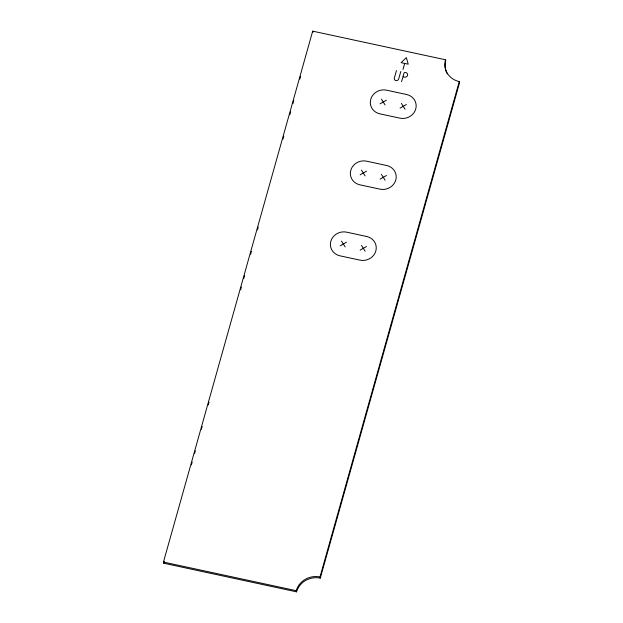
<?xml version="1.0" encoding="UTF-8"?>
<svg xmlns="http://www.w3.org/2000/svg" width="623" height="623" viewBox="0 0 623 623"><rect width="100%" height="100%" fill="white"/><g stroke="black" fill="none" stroke-linecap="round" stroke-linejoin="round"><path stroke-width="0.93" d="M163.452 562.063L312.684 31.15L445.484 59.777A19.484 18.106 -14.8 0 0 459.244 81.566L459.548 82.727L320.292 578.144A19.484 18.106 -14.8 0 0 296.556 591.85L163.756 563.223L163.452 562.063L296.252 590.69A19.484 18.106 -14.8 0 1 319.988 576.984L459.244 81.566M163.756 563.223L164.285 561.354M191.393 464.906L192.188 462.102M194.555 453.669L195.342 450.865M201.393 429.325L202.187 426.514M208.238 404.981L209.032 402.17M240.61 289.812L241.405 287.001M243.772 278.574L244.559 275.763M250.617 254.223L251.404 251.419M257.455 229.879L258.249 227.076M282.99 139.054L283.776 136.242M289.827 114.71L290.622 111.899M292.989 103.473L293.776 100.661M299.834 79.129L300.621 76.318M396.462 70.539L394.343 78.062A2.251 2.087 -14.8 0 0 395.932 80.577A2.251 2.087 -14.8 0 0 398.673 78.996L400.784 71.474M402.995 69.441L404.693 63.414L408.229 64.177L406.321 57.612L401.15 62.65L404.444 63.359M401.594 81.691L403.945 73.335A1.215 1.129 -14.8 0 1 405.425 72.478L405.799 72.556A2.508 2.328 -14.8 0 1 407.567 75.352A2.508 2.328 -14.8 0 1 404.514 77.12L403.221 76.839M380.077 103.839L386.4 100.186M400.067 108.153L406.398 104.493M360.117 174.837L366.449 171.177M380.116 179.144L386.447 175.491M340.166 245.828L346.489 242.176M360.156 250.142L366.488 246.482M401.399 103.418L405.067 109.227M381.401 99.112L385.069 104.921M381.447 174.409L385.115 180.226M361.449 170.102L365.117 175.912M361.488 245.407L365.156 251.217M341.49 241.093L345.158 246.903M445.484 59.777L445.788 60.937A19.484 18.106 -14.8 0 0 447.298 73.911M312.684 31.15L312.995 32.31M319.988 576.984L320.292 578.144M296.252 590.69L296.556 591.85M406.562 94.494L386.564 90.179A12.99 12.071 -14.8 0 0 370.74 99.322A12.99 12.071 -14.8 0 0 379.913 113.845L399.911 118.16A12.99 12.071 -14.8 0 0 415.736 109.017A12.99 12.071 -14.8 0 0 406.562 94.494M386.603 165.484L366.612 161.178A12.99 12.071 -14.8 0 0 350.78 170.313A12.99 12.071 -14.8 0 0 359.954 184.836L379.952 189.151A12.99 12.071 -14.8 0 0 395.776 180.008A12.99 12.071 -14.8 0 0 386.603 165.484M366.651 236.483L346.653 232.169A12.99 12.071 -14.8 0 0 330.829 241.303A12.99 12.071 -14.8 0 0 340.002 255.835L360.001 260.141A12.99 12.071 -14.8 0 0 375.825 251.007A12.99 12.071 -14.8 0 0 366.651 236.483"/></g></svg>
